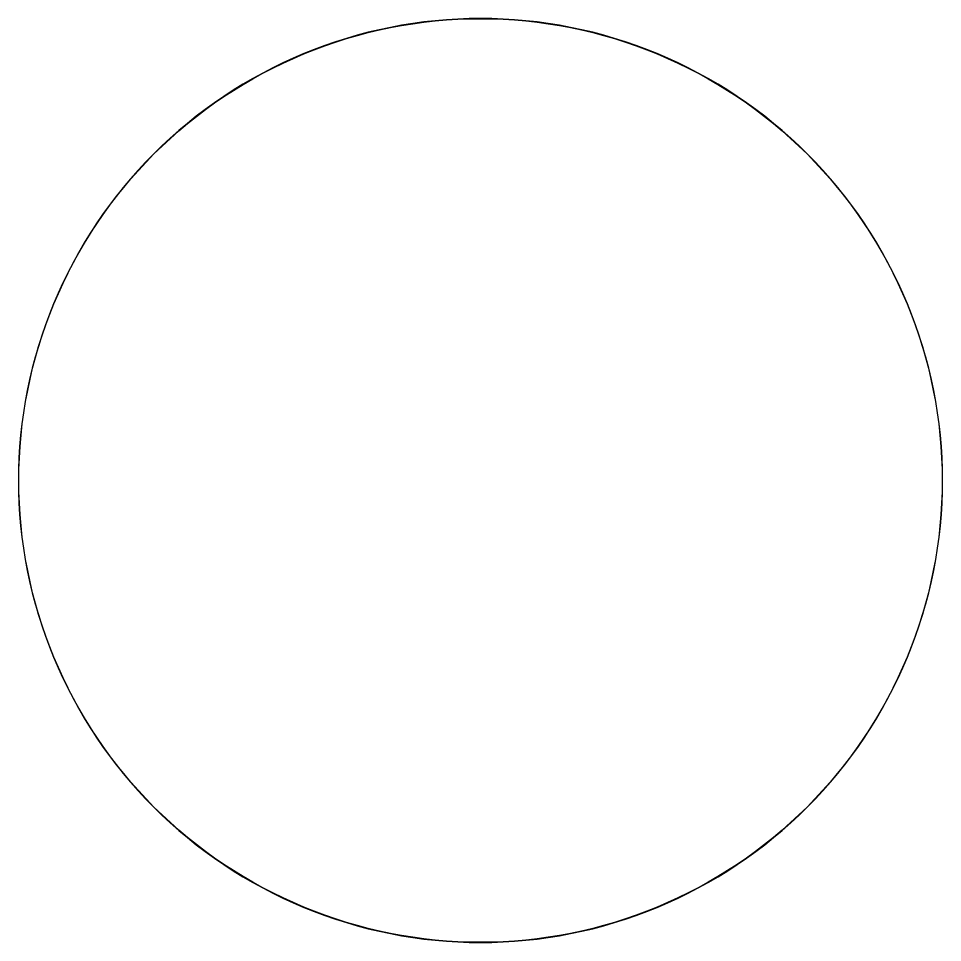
# Model space of a CAD drawing. Extents: x 2 to 124, y 0 to 129.
# Drawn here: x 38.25 to 47.75, y 76.42 to 85.92 of the extents above; entities that cross this region are included whole.
import ezdxf

# ---------------------------------------------------------------- set-up
doc = ezdxf.new("R2010")
doc.units = 0

msp = doc.modelspace()

# ---------------------------------------------------------------- linework, layer by layer
at = {"color": 34, "true_color": 0x008000}
for points in [[(42.88561, 85.91727, 0), (42.76902, 85.91296, 0), (42.65269, 85.90584, 0), (42.53661, 85.89594, 0), (42.42079, 85.88298, 0), (42.30522, 85.86749, 0), (42.30483, 85.86743, 0), (42.19018, 85.84895, 0), (42.19016, 85.84895, 0), (42.18976, 85.84888, 0), (42.07521, 85.82755, 0), (41.96116, 85.80342, 0), (41.84763, 85.77649, 0), (41.73485, 85.74678, 0), (41.62283, 85.71426, 0), (41.51184, 85.67896, 0), (41.4016, 85.64111, 0), (41.29238, 85.60047, 0), (41.18392, 85.55704, 0), (41.07699, 85.51132, 0), (40.97082, 85.4628, 0), (40.86616, 85.4115, 0), (40.86582, 85.41132, 0), (40.76218, 85.35772, 0), (40.66008, 85.30133, 0), (40.55948, 85.24266, 0), (40.46018, 85.1817, 0), (40.36239, 85.11795, 0), (40.26638, 85.05216, 0), (40.17188, 84.98383, 0), (40.07918, 84.91322, 0), (39.98799, 84.84032, 0), (39.89884, 84.76539, 0), (39.81145, 84.68818, 0), (39.72612, 84.60868, 0), (39.64255, 84.5274, 0), (39.64227, 84.52712, 0), (39.56098, 84.44355, 0), (39.48149, 84.35821, 0), (39.40426, 84.27083, 0), (39.32934, 84.18168, 0), (39.25645, 84.09049, 0), (39.18583, 83.99778, 0), (39.11751, 83.90329, 0), (39.05172, 83.80728, 0), (38.98796, 83.70949, 0), (38.92701, 83.61018, 0), (38.86833, 83.50959, 0), (38.81195, 83.40748, 0), (38.81177, 83.40712, 0), (38.75835, 83.30385, 0), (38.75817, 83.3035, 0), (38.70686, 83.19884, 0), (38.65835, 83.09268, 0), (38.61263, 82.98574, 0), (38.5692, 82.87729, 0), (38.52856, 82.76806, 0), (38.49071, 82.65783, 0), (38.45539, 82.54683, 0), (38.42289, 82.43482, 0), (38.39317, 82.32204, 0), (38.36625, 82.2085, 0), (38.34212, 82.09446, 0), (38.34205, 82.09407, 0), (38.32078, 81.9799, 0), (38.32072, 81.97951, 0), (38.30223, 81.86484, 0), (38.30218, 81.86445, 0), (38.28669, 81.74888, 0), (38.27373, 81.63306, 0), (38.26383, 81.51698, 0), (38.25671, 81.40065, 0), (38.2524, 81.28406, 0), (38.25087, 81.16746, 0), (38.2524, 81.05089, 0), (38.25671, 80.93429, 0), (38.26383, 80.81797, 0), (38.27373, 80.70189, 0), (38.28669, 80.58607, 0), (38.30218, 80.4705, 0), (38.30223, 80.4701, 0), (38.32078, 80.35504, 0), (38.34212, 80.24048, 0), (38.36625, 80.12644, 0), (38.39317, 80.0129, 0), (38.42289, 79.90013, 0), (38.45539, 79.78811, 0), (38.49071, 79.67712, 0), (38.52856, 79.56688, 0), (38.5692, 79.45766, 0), (38.61263, 79.3492, 0), (38.65835, 79.24227, 0), (38.70686, 79.1361, 0), (38.70704, 79.13574, 0), (38.75817, 79.03145, 0), (38.75835, 79.03109, 0), (38.81195, 78.92746, 0), (38.86833, 78.82535, 0), (38.92701, 78.72477, 0), (38.98796, 78.62546, 0), (39.05172, 78.52767, 0), (39.11751, 78.43165, 0), (39.18583, 78.33717, 0), (39.25645, 78.24446, 0), (39.32934, 78.15327, 0), (39.40426, 78.06412, 0), (39.48149, 77.97674, 0), (39.56098, 77.8914, 0), (39.64227, 77.80783, 0), (39.64255, 77.80755, 0), (39.72612, 77.72627, 0), (39.81145, 77.64677, 0), (39.89884, 77.56955, 0), (39.98799, 77.49462, 0), (40.07918, 77.42171, 0), (40.17188, 77.35111, 0), (40.26638, 77.28279, 0), (40.36239, 77.217, 0), (40.46018, 77.15325, 0), (40.55948, 77.09229, 0), (40.66008, 77.03361, 0), (40.76218, 76.97722, 0), (40.86582, 76.92363, 0), (40.86616, 76.92345, 0), (40.97082, 76.87214, 0), (41.07699, 76.82362, 0), (41.18392, 76.77791, 0), (41.29238, 76.73447, 0), (41.4016, 76.69383, 0), (41.51184, 76.65599, 0), (41.62283, 76.62067, 0), (41.73485, 76.58817, 0), (41.84763, 76.55844, 0), (41.96116, 76.53153, 0), (42.07521, 76.5074, 0), (42.18976, 76.48605, 0), (42.30483, 76.46751, 0), (42.30522, 76.46746, 0), (42.42079, 76.45196, 0), (42.53661, 76.43901, 0), (42.65269, 76.4291, 0), (42.76902, 76.42198, 0), (42.88561, 76.41767, 0), (43.0022, 76.41615, 0), (43.11878, 76.41767, 0), (43.23537, 76.42198, 0), (43.3517, 76.4291, 0), (43.46778, 76.43901, 0), (43.5836, 76.45196, 0), (43.69917, 76.46746, 0), (43.69956, 76.46751, 0), (43.81463, 76.48605, 0), (43.92918, 76.5074, 0), (44.04323, 76.53153, 0), (44.15676, 76.55844, 0), (44.26954, 76.58817, 0), (44.38155, 76.62067, 0), (44.49255, 76.65599, 0), (44.60279, 76.69383, 0), (44.71201, 76.73447, 0), (44.82047, 76.77791, 0), (44.9274, 76.82362, 0), (45.03357, 76.87214, 0), (45.13822, 76.92345, 0), (45.13857, 76.92363, 0), (45.24221, 76.97722, 0), (45.34431, 77.03361, 0), (45.4449, 77.09229, 0), (45.54421, 77.15325, 0), (45.642, 77.217, 0), (45.73801, 77.28279, 0), (45.8325, 77.35111, 0), (45.92521, 77.42171, 0), (46.0164, 77.49462, 0), (46.10555, 77.56955, 0), (46.19293, 77.64677, 0), (46.27827, 77.72627, 0), (46.36184, 77.80755, 0), (46.36212, 77.80783, 0), (46.4434, 77.8914, 0), (46.5229, 77.97674, 0), (46.60012, 78.06412, 0), (46.67505, 78.15327, 0), (46.74794, 78.24446, 0), (46.81856, 78.33717, 0), (46.88688, 78.43165, 0), (46.95267, 78.52767, 0), (47.01642, 78.62546, 0), (47.07738, 78.72477, 0), (47.13606, 78.82535, 0), (47.19244, 78.92746, 0), (47.24604, 79.03109, 0), (47.24622, 79.03145, 0), (47.29735, 79.13574, 0), (47.29753, 79.1361, 0), (47.34604, 79.24227, 0), (47.39176, 79.3492, 0), (47.43519, 79.45766, 0), (47.47583, 79.56688, 0), (47.51368, 79.67712, 0), (47.54899, 79.78811, 0), (47.5815, 79.90013, 0), (47.61122, 80.0129, 0), (47.63814, 80.12644, 0), (47.66227, 80.24048, 0), (47.68361, 80.35504, 0), (47.70215, 80.4701, 0), (47.70221, 80.4705, 0), (47.71771, 80.58607, 0), (47.73066, 80.70189, 0), (47.74056, 80.81797, 0), (47.74768, 80.93429, 0), (47.75199, 81.05089, 0), (47.75352, 81.16746, 0), (47.75199, 81.28406, 0), (47.74768, 81.40065, 0), (47.74056, 81.51698, 0), (47.73066, 81.63306, 0), (47.71771, 81.74888, 0), (47.70221, 81.86445, 0), (47.70215, 81.86484, 0), (47.68367, 81.97951, 0), (47.68361, 81.9799, 0), (47.66227, 82.09446, 0), (47.63814, 82.2085, 0), (47.61122, 82.32204, 0), (47.5815, 82.43482, 0), (47.54899, 82.54683, 0), (47.51368, 82.65783, 0), (47.47583, 82.76806, 0), (47.43519, 82.87729, 0), (47.39176, 82.98574, 0), (47.34604, 83.09268, 0), (47.29753, 83.19884, 0), (47.24622, 83.3035, 0), (47.24604, 83.30385, 0), (47.19244, 83.40748, 0), (47.13606, 83.50959, 0), (47.07738, 83.61018, 0), (47.01642, 83.70949, 0), (46.95267, 83.80728, 0), (46.88688, 83.90329, 0), (46.81856, 83.99778, 0), (46.74794, 84.09049, 0), (46.67505, 84.18168, 0), (46.60012, 84.27083, 0), (46.5229, 84.35821, 0), (46.4434, 84.44355, 0), (46.36212, 84.52712, 0), (46.36184, 84.5274, 0), (46.27827, 84.60868, 0), (46.19293, 84.68818, 0), (46.10555, 84.76539, 0), (46.0164, 84.84032, 0), (45.92521, 84.91322, 0), (45.8325, 84.98383, 0), (45.73801, 85.05216, 0), (45.642, 85.11795, 0), (45.54421, 85.1817, 0), (45.4449, 85.24266, 0), (45.34431, 85.30133, 0), (45.24221, 85.35772, 0), (45.13857, 85.41132, 0), (45.13822, 85.4115, 0), (45.03357, 85.4628, 0), (44.9274, 85.51132, 0), (44.82047, 85.55704, 0), (44.71201, 85.60047, 0), (44.60279, 85.64111, 0), (44.49255, 85.67896, 0), (44.38155, 85.71426, 0), (44.26954, 85.74678, 0), (44.15676, 85.77649, 0), (44.04323, 85.80342, 0), (43.92918, 85.82755, 0), (43.81463, 85.84888, 0), (43.81423, 85.84895, 0), (43.81421, 85.84895, 0), (43.69956, 85.86743, 0), (43.69917, 85.86749, 0), (43.5836, 85.88298, 0), (43.46778, 85.89594, 0), (43.3517, 85.90584, 0), (43.23537, 85.91296, 0), (43.11878, 85.91727, 0), (43.0022, 85.9188, 0), (42.88561, 85.91727, 0)], [(43.23537, 76.42453, 0), (43.11878, 76.42021, 0), (43.0022, 76.41869, 0), (42.88561, 76.42021, 0), (42.76902, 76.42453, 0), (42.65269, 76.43164, 0), (42.53661, 76.44155, 0), (42.42079, 76.4545, 0), (42.30522, 76.47, 0), (42.3052, 76.47, 0), (42.19055, 76.48848, 0), (42.076, 76.50981, 0), (41.96195, 76.53394, 0), (41.84841, 76.56086, 0), (41.73563, 76.59058, 0), (41.62362, 76.62309, 0), (41.51262, 76.6584, 0), (41.40238, 76.69625, 0), (41.29317, 76.73689, 0), (41.18471, 76.78032, 0), (41.07777, 76.82604, 0), (40.9716, 76.87456, 0), (40.867, 76.92584, 0), (40.76368, 76.97928, 0), (40.66156, 77.03567, 0), (40.56098, 77.09434, 0), (40.46167, 77.1553, 0), (40.36388, 77.21905, 0), (40.26787, 77.28484, 0), (40.17339, 77.35316, 0), (40.17338, 77.35317, 0), (40.08067, 77.42377, 0), (39.98949, 77.49668, 0), (39.90032, 77.57161, 0), (39.81295, 77.64882, 0), (39.72761, 77.72832, 0), (39.64405, 77.8096, 0), (39.56304, 77.89288, 0), (39.48354, 77.97823, 0), (39.40632, 78.06561, 0), (39.3314, 78.15476, 0), (39.2585, 78.24594, 0), (39.18789, 78.33866, 0), (39.11956, 78.43315, 0), (39.05378, 78.52916, 0), (38.99002, 78.62694, 0), (38.92906, 78.72626, 0), (38.87039, 78.82684, 0), (38.814, 78.92896, 0), (38.76048, 79.03246, 0), (38.70928, 79.13688, 0), (38.66076, 79.24305, 0), (38.61504, 79.34999, 0), (38.57161, 79.45845, 0), (38.53097, 79.56767, 0), (38.49311, 79.67789, 0), (38.45782, 79.7889, 0), (38.42531, 79.90091, 0), (38.39559, 80.01369, 0), (38.36866, 80.12723, 0), (38.34453, 80.24127, 0), (38.3232, 80.35583, 0), (38.30472, 80.4705, 0), (38.28922, 80.58607, 0), (38.27626, 80.70189, 0), (38.26636, 80.81797, 0), (38.25925, 80.93429, 0), (38.25494, 81.05089, 0), (38.25341, 81.16746, 0), (38.25494, 81.28406, 0), (38.25925, 81.40065, 0), (38.26636, 81.51698, 0), (38.27626, 81.63306, 0), (38.28922, 81.74888, 0), (38.3047, 81.86429, 0), (38.3232, 81.97911, 0), (38.34453, 82.09367, 0), (38.36866, 82.20771, 0), (38.39559, 82.32125, 0), (38.42531, 82.43403, 0), (38.45782, 82.54604, 0), (38.49311, 82.65703, 0), (38.53097, 82.76728, 0), (38.57161, 82.87649, 0), (38.61504, 82.98496, 0), (38.66076, 83.09189, 0), (38.70928, 83.19806, 0), (38.76041, 83.30235, 0), (38.814, 83.40599, 0), (38.87039, 83.5081, 0), (38.92906, 83.60868, 0), (38.99002, 83.708, 0), (39.05378, 83.80579, 0), (39.11956, 83.9018, 0), (39.18789, 83.99629, 0), (39.2585, 84.089, 0), (39.3314, 84.18018, 0), (39.40632, 84.26934, 0), (39.48354, 84.35671, 0), (39.56304, 84.44206, 0), (39.64405, 84.52534, 0), (39.72761, 84.60662, 0), (39.81295, 84.68612, 0), (39.90032, 84.76334, 0), (39.98949, 84.83827, 0), (40.08067, 84.91117, 0), (40.17338, 84.98178, 0), (40.26787, 85.05011, 0), (40.36388, 85.11589, 0), (40.46167, 85.17965, 0), (40.56098, 85.24061, 0), (40.66156, 85.29928, 0), (40.76368, 85.35567, 0), (40.86696, 85.40908, 0), (40.9716, 85.46039, 0), (41.07777, 85.5089, 0), (41.18471, 85.55462, 0), (41.29317, 85.59806, 0), (41.40238, 85.6387, 0), (41.51262, 85.67654, 0), (41.62362, 85.71185, 0), (41.73563, 85.74436, 0), (41.84841, 85.77408, 0), (41.96195, 85.801, 0), (42.076, 85.82513, 0), (42.19055, 85.84647, 0), (42.30532, 85.86496, 0), (42.42079, 85.88044, 0), (42.53661, 85.8934, 0), (42.65269, 85.9033, 0), (42.76902, 85.91041, 0), (42.88561, 85.91473, 0), (43.0022, 85.91626, 0), (43.11878, 85.91473, 0), (43.23537, 85.91041, 0), (43.3517, 85.9033, 0), (43.46778, 85.8934, 0), (43.5836, 85.88044, 0), (43.69907, 85.86496, 0), (43.81384, 85.84647, 0), (43.92839, 85.82513, 0), (44.04244, 85.801, 0), (44.15598, 85.77408, 0), (44.26875, 85.74436, 0), (44.38077, 85.71185, 0), (44.49177, 85.67654, 0), (44.602, 85.6387, 0), (44.71122, 85.59806, 0), (44.81968, 85.55462, 0), (44.92661, 85.5089, 0), (45.03279, 85.46039, 0), (45.13743, 85.40908, 0), (45.24071, 85.35567, 0), (45.34282, 85.29928, 0), (45.4434, 85.24061, 0), (45.54272, 85.17965, 0), (45.64051, 85.11589, 0), (45.73652, 85.05011, 0), (45.83101, 84.98178, 0), (45.92372, 84.91117, 0), (46.0149, 84.83827, 0), (46.10406, 84.76334, 0), (46.19143, 84.68612, 0), (46.27678, 84.60662, 0), (46.3602, 84.52548, 0), (46.44134, 84.44206, 0), (46.52085, 84.35671, 0), (46.59806, 84.26934, 0), (46.67299, 84.18018, 0), (46.74589, 84.089, 0), (46.8165, 83.99629, 0), (46.88483, 83.9018, 0), (46.95061, 83.80579, 0), (47.01437, 83.708, 0), (47.07533, 83.60868, 0), (47.134, 83.5081, 0), (47.19039, 83.40599, 0), (47.24398, 83.30235, 0), (47.29511, 83.19806, 0), (47.34363, 83.09189, 0), (47.38935, 82.98496, 0), (47.43278, 82.87649, 0), (47.47342, 82.76728, 0), (47.51127, 82.65703, 0), (47.54657, 82.54604, 0), (47.57908, 82.43403, 0), (47.6088, 82.32125, 0), (47.63573, 82.20771, 0), (47.65986, 82.09367, 0), (47.68119, 81.97911, 0), (47.69969, 81.86429, 0), (47.71517, 81.74888, 0), (47.72812, 81.63306, 0), (47.73802, 81.51698, 0), (47.74514, 81.40065, 0), (47.74946, 81.28406, 0), (47.75098, 81.16746, 0), (47.74946, 81.05089, 0), (47.74514, 80.93429, 0), (47.73802, 80.81797, 0), (47.72812, 80.70189, 0), (47.71517, 80.58607, 0), (47.69967, 80.4705, 0), (47.68119, 80.35583, 0), (47.65986, 80.24127, 0), (47.63573, 80.12723, 0), (47.6088, 80.01369, 0), (47.57908, 79.90091, 0), (47.54657, 79.7889, 0), (47.51127, 79.67789, 0), (47.47342, 79.56767, 0), (47.43278, 79.45845, 0), (47.38935, 79.34999, 0), (47.34363, 79.24305, 0), (47.29511, 79.13688, 0), (47.24391, 79.03246, 0), (47.19039, 78.92896, 0), (47.134, 78.82684, 0), (47.07533, 78.72626, 0), (47.01437, 78.62694, 0), (46.95061, 78.52916, 0), (46.88483, 78.43315, 0), (46.8165, 78.33866, 0), (46.74589, 78.24594, 0), (46.67299, 78.15476, 0), (46.59806, 78.06561, 0), (46.52085, 77.97823, 0), (46.44134, 77.89288, 0), (46.3602, 77.80946, 0), (46.27678, 77.72832, 0), (46.19143, 77.64882, 0), (46.10406, 77.57161, 0), (46.0149, 77.49668, 0), (45.92372, 77.42377, 0), (45.83101, 77.35317, 0), (45.831, 77.35316, 0), (45.73652, 77.28484, 0), (45.64051, 77.21905, 0), (45.54272, 77.1553, 0), (45.4434, 77.09434, 0), (45.34282, 77.03567, 0), (45.24071, 76.97928, 0), (45.13739, 76.92584, 0), (45.03279, 76.87456, 0), (44.92661, 76.82604, 0), (44.81968, 76.78032, 0), (44.71122, 76.73689, 0), (44.602, 76.69625, 0), (44.49177, 76.6584, 0), (44.38077, 76.62309, 0), (44.26875, 76.59058, 0), (44.15598, 76.56086, 0), (44.04244, 76.53394, 0), (43.92839, 76.50981, 0), (43.81384, 76.48848, 0), (43.69919, 76.47, 0), (43.69917, 76.47, 0), (43.5836, 76.4545, 0), (43.46778, 76.44155, 0), (43.3517, 76.43164, 0), (43.23537, 76.42453, 0)]]:
    msp.add_polyline3d(points, close=True, dxfattribs=at)

doc.saveas('drawing.dxf')
